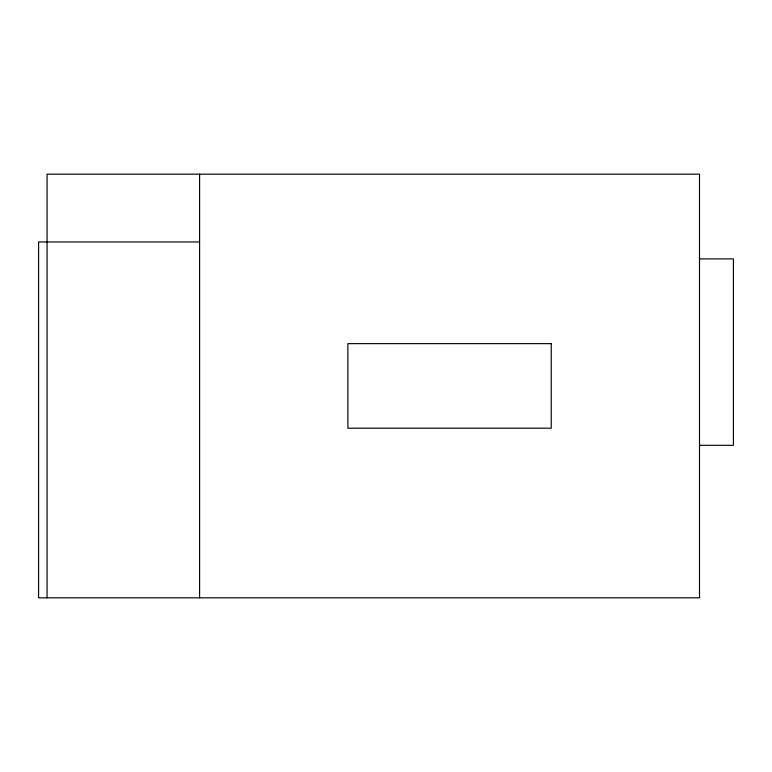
<?xml version="1.0" encoding="UTF-8"?>
<svg xmlns="http://www.w3.org/2000/svg" width="772" height="772" viewBox="0 0 772 772"><rect width="100%" height="100%" fill="white"/><g stroke="black" fill="none" stroke-linecap="round" stroke-linejoin="round"><path stroke-width="1.16" d="M199.591 241.954L38.6 241.954L38.6 597.827L699.509 597.827L699.509 174.173L47.073 174.173L47.073 597.827M699.509 258.9L733.4 258.9L733.4 445.309L699.509 445.309M199.591 174.173L199.591 597.827M551.227 343.637L347.873 343.637L347.873 428.199L551.227 428.199L551.227 343.637"/></g></svg>
